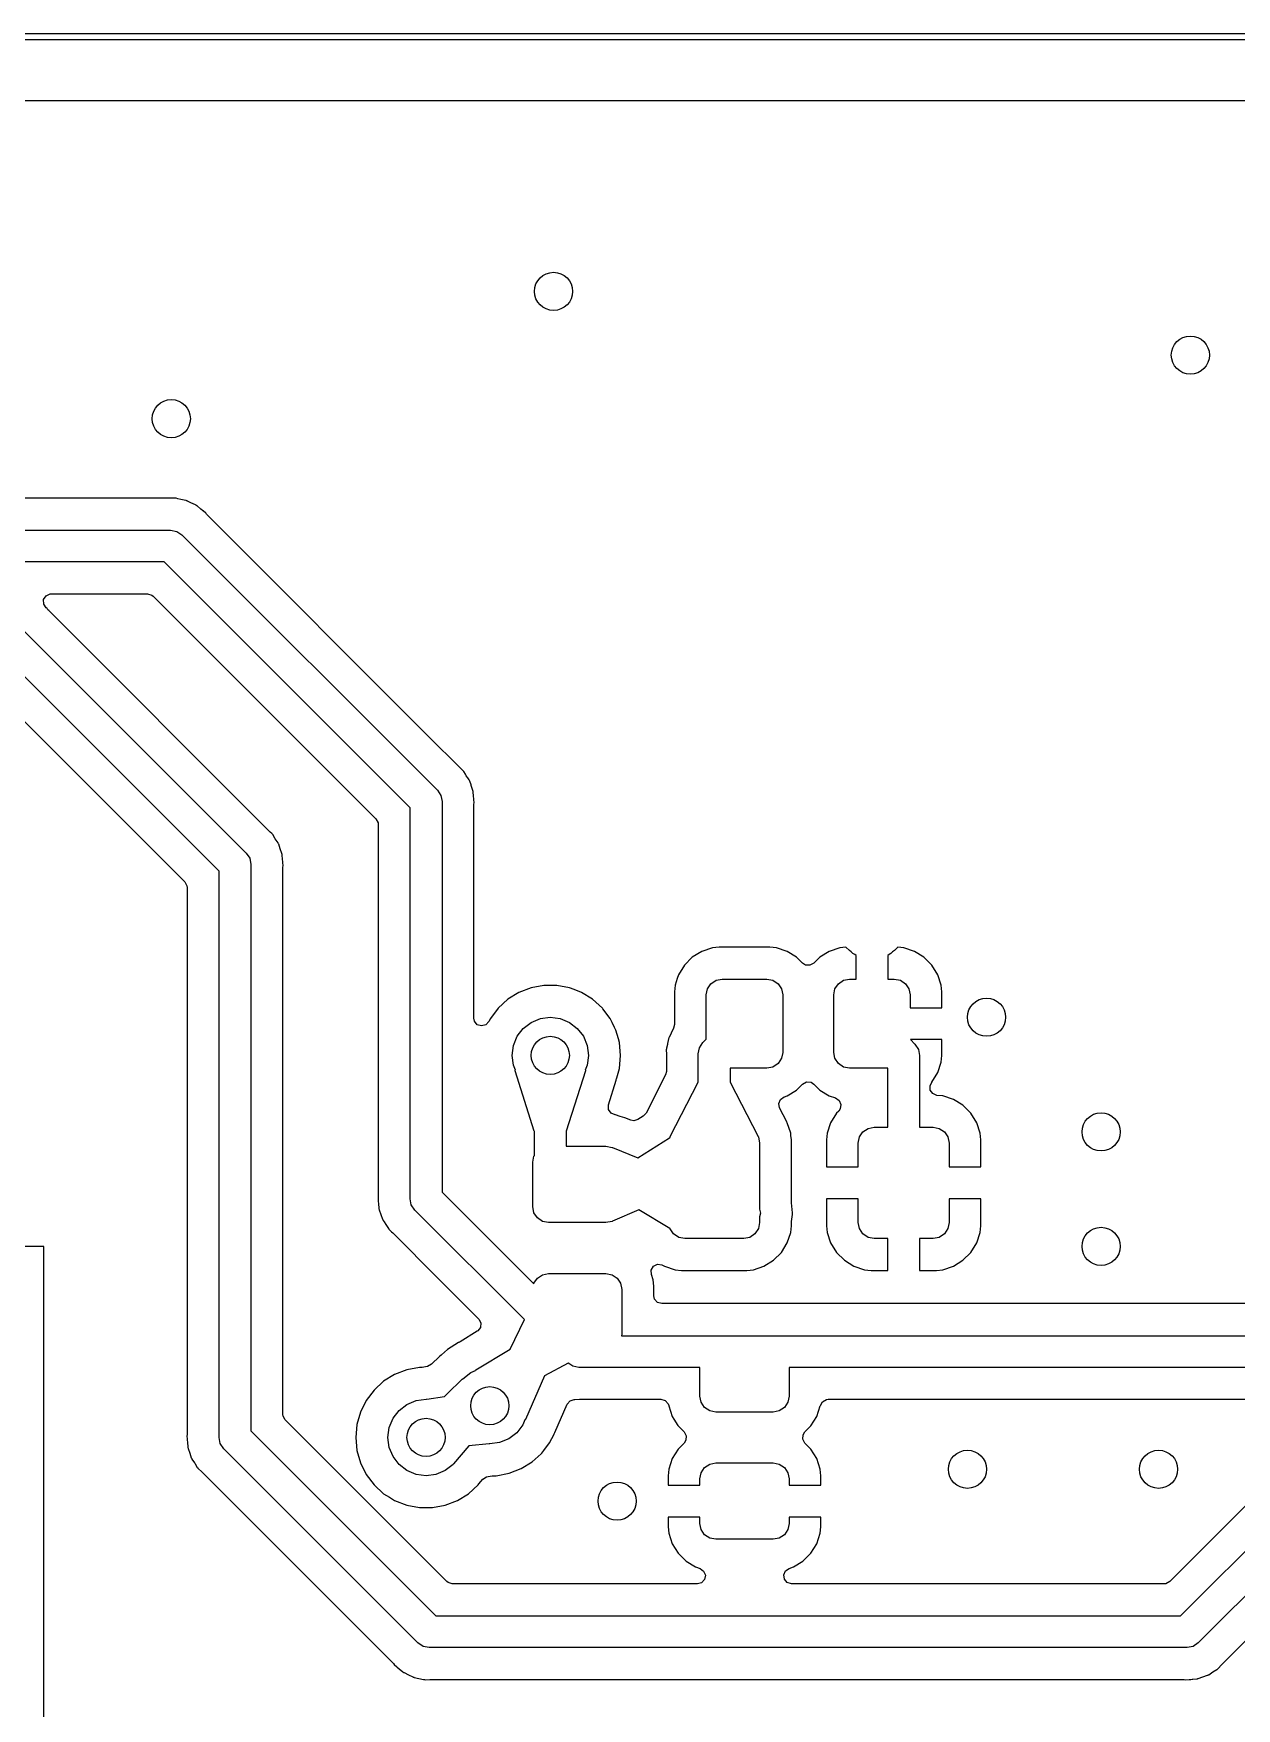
# Model space of a CAD drawing. Extents: x 1.18 to 9.06, y -3.74 to -1.97.
# Drawn here: x 1.844 to 2.588, y -3.002 to -1.967 of the extents above; entities that cross this region are included whole.
import ezdxf

# ---------------------------------------------------------------- set-up
doc = ezdxf.new("R2010")
doc.units = 0
doc.header["$MEASUREMENT"] = 0
doc.layers.add('BLACK', color=7, linetype='CONTINUOUS')

msp = doc.modelspace()

# ---------------------------------------------------------------- linework, layer by layer
at = {"layer": 'BLACK', "linetype": 'CONTINUOUS'}
for p, q in [((1.1811, -1.9665), (9.0551, -1.9665)), ((9.0531, -1.9705), (1.1831, -1.9705)), ((1.2254, -2.0079), (9.0109, -2.0079)), ((1.9283, -2.2539), (1.4986, -2.2539)), ((1.9313, -2.2538), (1.9283, -2.2539)), ((1.9316, -2.2539), (1.9313, -2.2538)), ((1.9319, -2.2539), (1.9316, -2.2539)), ((1.9316, -2.2539), (1.9316, -2.2539)), ((1.9322, -2.2539), (1.9319, -2.2539)), ((1.9319, -2.2539), (1.9319, -2.2539)), ((1.9332, -2.2542), (1.9322, -2.2539)), ((1.9351, -2.2546), (1.9332, -2.2542)), ((1.937, -2.255), (1.9351, -2.2546)), ((1.9381, -2.2552), (1.937, -2.255)), ((1.9384, -2.2553), (1.9381, -2.2552)), ((1.9386, -2.2554), (1.9384, -2.2553)), ((1.9384, -2.2553), (1.9384, -2.2553)), ((1.9389, -2.2555), (1.9386, -2.2554)), ((1.9386, -2.2554), (1.9386, -2.2554)), ((1.9392, -2.2556), (1.9389, -2.2555)), ((1.9389, -2.2555), (1.9389, -2.2555)), ((1.9389, -2.2555), (1.9389, -2.2555)), ((1.9416, -2.2569), (1.9392, -2.2556)), ((1.9423, -2.2572), (1.9416, -2.2569)), ((1.9444, -2.2581), (1.9423, -2.2572)), ((1.9446, -2.2583), (1.9444, -2.2581)), ((1.9444, -2.2581), (1.9444, -2.2581)), ((1.9444, -2.2581), (1.9444, -2.2581)), ((1.9448, -2.2585), (1.9446, -2.2583)), ((1.9446, -2.2583), (1.9446, -2.2583)), ((1.9451, -2.2586), (1.9448, -2.2585)), ((1.9448, -2.2585), (1.9448, -2.2585)), ((1.9474, -2.2606), (1.9451, -2.2586)), ((1.9484, -2.2614), (1.9474, -2.2606)), ((1.9485, -2.2615), (1.9484, -2.2614)), ((1.9486, -2.2616), (1.9485, -2.2615)), ((1.9488, -2.2617), (1.9486, -2.2616)), ((1.9504, -2.2631), (1.9488, -2.2617)), ((1.9504, -2.2631), (1.9504, -2.2631)), ((1.9506, -2.2634), (1.9504, -2.2631)), ((1.9509, -2.2638), (1.9506, -2.2634)), ((1.9514, -2.2643), (1.9509, -2.2638)), ((2.0886, -2.4016), (1.9514, -2.2643)), ((1.4961, -2.2736), (1.9287, -2.2736)), ((1.9287, -2.2736), (1.9325, -2.2744)), ((1.9325, -2.2744), (1.9357, -2.2765)), ((1.9357, -2.2765), (2.0936, -2.4344)), ((1.9247, -2.2933), (1.5001, -2.2933)), ((2.0768, -2.4454), (1.9247, -2.2933)), ((1.8502, -2.3166), (1.8517, -2.3143)), ((1.8503, -2.3193), (1.8502, -2.3166)), ((1.8518, -2.3216), (1.8503, -2.3193)), ((1.8517, -2.3143), (1.8542, -2.3131)), ((1.8542, -2.3131), (1.8549, -2.313)), ((1.8549, -2.313), (1.9145, -2.313)), ((1.9145, -2.313), (1.9171, -2.3138)), ((1.9171, -2.3138), (1.9179, -2.3144)), ((1.9179, -2.3144), (2.0556, -2.4521)), ((1.8523, -2.3221), (1.8518, -2.3216)), ((1.8529, -2.3229), (1.8523, -2.3221)), ((1.8523, -2.3221), (1.8523, -2.3221)), ((1.8534, -2.3234), (1.8529, -2.3229)), ((1.9891, -2.4591), (1.8534, -2.3234)), ((1.8377, -2.3356), (1.9755, -2.4734)), ((1.9587, -2.4844), (1.8266, -2.3524)), ((1.8199, -2.3735), (1.9375, -2.4911)), ((2.1072, -2.4201), (2.0886, -2.4016)), ((2.1094, -2.4222), (2.1072, -2.4201)), ((2.1096, -2.4224), (2.1094, -2.4222)), ((2.1098, -2.4227), (2.1096, -2.4224)), ((2.1096, -2.4224), (2.1096, -2.4224)), ((2.1099, -2.4229), (2.1098, -2.4227)), ((2.1098, -2.4227), (2.1098, -2.4227)), ((2.111, -2.4245), (2.1099, -2.4229)), ((2.1115, -2.4255), (2.111, -2.4245)), ((2.1124, -2.4267), (2.1115, -2.4255)), ((2.1132, -2.428), (2.1124, -2.4267)), ((2.1133, -2.4282), (2.1132, -2.428)), ((2.1135, -2.4285), (2.1133, -2.4282)), ((2.1133, -2.4282), (2.1133, -2.4282)), ((2.1136, -2.4288), (2.1135, -2.4285)), ((2.1135, -2.4285), (2.1135, -2.4285)), ((2.1144, -2.4311), (2.1136, -2.4288)), ((2.1145, -2.4316), (2.1144, -2.4311)), ((2.1156, -2.4345), (2.1145, -2.4316)), ((2.0936, -2.4344), (2.0957, -2.4376)), ((2.0957, -2.4376), (2.0965, -2.4413)), ((2.0965, -2.4413), (2.0965, -2.6829)), ((2.1156, -2.4348), (2.1156, -2.4345)), ((2.1156, -2.4345), (2.1156, -2.4345)), ((2.1157, -2.435), (2.1156, -2.4348)), ((2.1156, -2.4348), (2.1156, -2.4348)), ((2.1157, -2.4353), (2.1157, -2.435)), ((2.1157, -2.435), (2.1157, -2.435)), ((2.116, -2.4383), (2.1157, -2.4353)), ((2.1157, -2.4353), (2.1157, -2.4353)), ((2.1162, -2.4396), (2.116, -2.4383)), ((2.1162, -2.4399), (2.1162, -2.4396)), ((2.1162, -2.4396), (2.1162, -2.4396)), ((2.1162, -2.4402), (2.1162, -2.4399)), ((2.1163, -2.4422), (2.1162, -2.4402)), ((2.1162, -2.4431), (2.1163, -2.4422)), ((2.1162, -2.4438), (2.1162, -2.4431)), ((2.1162, -2.5753), (2.1162, -2.4438)), ((2.0556, -2.4521), (2.057, -2.4546)), ((2.0768, -2.687), (2.0768, -2.4454)), ((1.9903, -2.4603), (1.9891, -2.4591)), ((1.9913, -2.4612), (1.9903, -2.4603)), ((1.9915, -2.4614), (1.9913, -2.4612)), ((1.9913, -2.4612), (1.9913, -2.4612)), ((1.9917, -2.4616), (1.9915, -2.4614)), ((1.9915, -2.4614), (1.9915, -2.4614)), ((1.9918, -2.4619), (1.9917, -2.4616)), ((1.9917, -2.4616), (1.9917, -2.4616)), ((1.9919, -2.4619), (1.9918, -2.4619)), ((1.9918, -2.4619), (1.9918, -2.4619)), ((1.9918, -2.4619), (1.9918, -2.4619)), ((1.9934, -2.4644), (1.9919, -2.4619)), ((1.9951, -2.467), (1.9934, -2.4644)), ((2.057, -2.4546), (2.0571, -2.4556)), ((2.0571, -2.4556), (2.0571, -2.6845)), ((1.9755, -2.4734), (1.9755, -2.4734)), ((1.9755, -2.4734), (1.9776, -2.4765)), ((1.9952, -2.4672), (1.9951, -2.467)), ((1.9953, -2.4675), (1.9952, -2.4672)), ((1.9952, -2.4672), (1.9952, -2.4672)), ((1.9955, -2.4677), (1.9953, -2.4675)), ((1.9953, -2.4675), (1.9953, -2.4675)), ((1.9964, -2.4706), (1.9955, -2.4677)), ((1.9955, -2.4677), (1.9955, -2.4677)), ((1.9975, -2.4735), (1.9964, -2.4706)), ((1.9975, -2.4737), (1.9975, -2.4735)), ((1.9975, -2.4735), (1.9975, -2.4735)), ((1.9976, -2.474), (1.9975, -2.4737)), ((1.9975, -2.4737), (1.9975, -2.4737)), ((1.9976, -2.4743), (1.9976, -2.474)), ((1.9976, -2.474), (1.9976, -2.474)), ((1.9979, -2.4773), (1.9976, -2.4743)), ((1.9976, -2.4743), (1.9976, -2.4743)), ((1.9587, -2.8346), (1.9587, -2.4844)), ((1.9776, -2.4765), (1.9783, -2.4803)), ((1.9783, -2.4803), (1.9783, -2.8306)), ((1.9981, -2.4786), (1.9979, -2.4773)), ((1.9981, -2.4789), (1.9981, -2.4786)), ((1.9981, -2.4786), (1.9981, -2.4786)), ((1.9981, -2.4791), (1.9981, -2.4789)), ((1.9982, -2.4812), (1.9981, -2.4791)), ((1.9981, -2.4821), (1.9982, -2.4812)), ((1.9981, -2.4828), (1.9981, -2.4821)), ((1.9981, -2.8204), (1.9981, -2.4828)), ((1.9375, -2.4911), (1.9388, -2.4935)), ((1.9388, -2.4935), (1.939, -2.4946)), ((1.939, -2.4946), (1.939, -2.8321)), ((2.2571, -2.5341), (2.2512, -2.5377)), ((2.2637, -2.5319), (2.2571, -2.5341)), ((2.2571, -2.5341), (2.2571, -2.5341)), ((2.2677, -2.5315), (2.2637, -2.5319)), ((2.2637, -2.5319), (2.2637, -2.5319)), ((2.2992, -2.5315), (2.2677, -2.5315)), ((2.2677, -2.5315), (2.2677, -2.5315)), ((2.3033, -2.5319), (2.2992, -2.5315)), ((2.3098, -2.5341), (2.3033, -2.5319)), ((2.3033, -2.5319), (2.3033, -2.5319)), ((2.3157, -2.5377), (2.3098, -2.5341)), ((2.3359, -2.5341), (2.33, -2.5377)), ((2.3424, -2.5319), (2.3359, -2.5341)), ((2.3359, -2.5341), (2.3359, -2.5341)), ((2.3462, -2.5315), (2.3424, -2.5319)), ((2.3483, -2.5336), (2.3462, -2.5315)), ((2.3494, -2.5344), (2.3483, -2.5336)), ((2.3504, -2.5354), (2.3494, -2.5344)), ((2.3516, -2.5361), (2.3504, -2.5354)), ((2.3524, -2.5367), (2.3516, -2.5361)), ((2.3524, -2.5512), (2.3524, -2.5367)), ((2.3728, -2.5361), (2.372, -2.5367)), ((2.372, -2.5367), (2.372, -2.5512)), ((2.374, -2.5354), (2.3728, -2.5361)), ((2.375, -2.5344), (2.374, -2.5354)), ((2.3761, -2.5336), (2.375, -2.5344)), ((2.3782, -2.5315), (2.3761, -2.5336)), ((2.382, -2.5319), (2.3782, -2.5315)), ((2.3885, -2.5341), (2.382, -2.5319)), ((2.382, -2.5319), (2.382, -2.5319)), ((2.3944, -2.5377), (2.3885, -2.5341)), ((2.3885, -2.5341), (2.3885, -2.5341)), ((2.2463, -2.5426), (2.2427, -2.5485)), ((2.2512, -2.5377), (2.2463, -2.5426)), ((2.3194, -2.5414), (2.3157, -2.5377)), ((2.3157, -2.5377), (2.3157, -2.5377)), ((2.3211, -2.5425), (2.3194, -2.5414)), ((2.3239, -2.5427), (2.3211, -2.5425)), ((2.3263, -2.5414), (2.3239, -2.5427)), ((2.33, -2.5377), (2.3263, -2.5414)), ((2.3993, -2.5426), (2.3944, -2.5377)), ((2.4029, -2.5485), (2.3993, -2.5426)), ((2.1515, -2.5566), (2.144, -2.5595)), ((2.1594, -2.5551), (2.1515, -2.5566)), ((2.1515, -2.5566), (2.1515, -2.5566)), ((2.1515, -2.5566), (2.1515, -2.5566)), ((2.1674, -2.5551), (2.1594, -2.5551)), ((2.1753, -2.5566), (2.1674, -2.5551)), ((2.1782, -2.5577), (2.1753, -2.5566)), ((2.1828, -2.5595), (2.1782, -2.5577)), ((2.2406, -2.555), (2.2401, -2.5591)), ((2.2419, -2.5509), (2.2406, -2.555)), ((2.2406, -2.555), (2.2406, -2.555)), ((2.2406, -2.555), (2.2406, -2.555)), ((2.2427, -2.5485), (2.2419, -2.5509)), ((2.2427, -2.5485), (2.2427, -2.5485)), ((2.2598, -2.561), (2.2606, -2.5573)), ((2.2606, -2.5573), (2.2627, -2.5541)), ((2.2627, -2.5541), (2.2659, -2.5519)), ((2.2659, -2.5519), (2.2697, -2.5512)), ((2.2697, -2.5512), (2.2972, -2.5512)), ((2.2972, -2.5512), (2.301, -2.5519)), ((2.301, -2.5519), (2.3042, -2.5541)), ((2.3042, -2.5541), (2.3063, -2.5573)), ((2.3063, -2.5573), (2.3071, -2.561)), ((2.3386, -2.561), (2.3393, -2.5573)), ((2.3393, -2.5573), (2.3415, -2.5541)), ((2.3415, -2.5541), (2.3447, -2.5519)), ((2.3447, -2.5519), (2.3484, -2.5512)), ((2.3484, -2.5512), (2.3524, -2.5512)), ((2.372, -2.5512), (2.376, -2.5512)), ((2.376, -2.5512), (2.3798, -2.5519)), ((2.3798, -2.5519), (2.3829, -2.5541)), ((2.3829, -2.5541), (2.3851, -2.5573)), ((2.3851, -2.5573), (2.3858, -2.561)), ((2.4051, -2.555), (2.4029, -2.5485)), ((2.4029, -2.5485), (2.4029, -2.5485)), ((2.4055, -2.5591), (2.4051, -2.555)), ((2.1372, -2.5637), (2.1312, -2.5691)), ((2.144, -2.5595), (2.1372, -2.5637)), ((2.1372, -2.5637), (2.1372, -2.5637)), ((2.144, -2.5595), (2.144, -2.5595)), ((2.1896, -2.5637), (2.1828, -2.5595)), ((2.1828, -2.5595), (2.1828, -2.5595)), ((2.1956, -2.5691), (2.1896, -2.5637)), ((2.1896, -2.5637), (2.1896, -2.5637)), ((2.2401, -2.5591), (2.2401, -2.5793)), ((2.2598, -2.5884), (2.2598, -2.561)), ((2.3071, -2.561), (2.3071, -2.5965)), ((2.3386, -2.5965), (2.3386, -2.561)), ((2.3858, -2.561), (2.3858, -2.5689)), ((2.4055, -2.5689), (2.4055, -2.5591)), ((2.4055, -2.5591), (2.4055, -2.5591)), ((2.1165, -2.5772), (2.1162, -2.5753)), ((2.1183, -2.5794), (2.1165, -2.5772)), ((2.1254, -2.5775), (2.1235, -2.5795)), ((2.1264, -2.5755), (2.1254, -2.5775)), ((2.1312, -2.5691), (2.1264, -2.5755)), ((2.1467, -2.5817), (2.1516, -2.578)), ((2.1516, -2.578), (2.1573, -2.5756)), ((2.1573, -2.5756), (2.1634, -2.5748)), ((2.1634, -2.5748), (2.1695, -2.5756)), ((2.1695, -2.5756), (2.1752, -2.578)), ((2.1752, -2.578), (2.1801, -2.5817)), ((2.1959, -2.5696), (2.1956, -2.5691)), ((2.2004, -2.5755), (2.1959, -2.5696)), ((2.2016, -2.578), (2.2004, -2.5755)), ((2.2032, -2.5811), (2.2016, -2.578)), ((2.3858, -2.5689), (2.4055, -2.5689)), ((2.1209, -2.5802), (2.1183, -2.5794)), ((2.1235, -2.5795), (2.1209, -2.5802)), ((2.1406, -2.5923), (2.1429, -2.5866)), ((2.1429, -2.5866), (2.1467, -2.5817)), ((2.1801, -2.5817), (2.1839, -2.5866)), ((2.1839, -2.5866), (2.1862, -2.5923)), ((2.204, -2.5827), (2.2032, -2.5811)), ((2.2055, -2.5881), (2.204, -2.5827)), ((2.2062, -2.5904), (2.2055, -2.5881)), ((2.2363, -2.5891), (2.2359, -2.591)), ((2.2365, -2.5881), (2.2363, -2.5891)), ((2.2366, -2.5878), (2.2365, -2.5881)), ((2.2367, -2.5875), (2.2366, -2.5878)), ((2.2366, -2.5878), (2.2366, -2.5878)), ((2.2368, -2.5873), (2.2367, -2.5875)), ((2.2367, -2.5875), (2.2367, -2.5875)), ((2.2382, -2.5846), (2.2368, -2.5873)), ((2.2396, -2.5816), (2.2382, -2.5846)), ((2.2401, -2.5793), (2.2395, -2.5815)), ((2.2395, -2.5815), (2.2396, -2.5816)), ((2.2578, -2.5905), (2.2598, -2.5884)), ((2.4055, -2.5886), (2.386, -2.5886)), ((2.386, -2.5886), (2.3888, -2.5915)), ((2.4055, -2.5984), (2.4055, -2.5886)), ((2.1398, -2.5984), (2.1406, -2.5923)), ((2.1406, -2.6045), (2.1398, -2.5984)), ((2.1862, -2.5923), (2.187, -2.5984)), ((2.187, -2.5984), (2.1862, -2.6045)), ((2.2069, -2.5984), (2.2062, -2.5904)), ((2.2062, -2.6064), (2.2069, -2.5984)), ((2.2069, -2.5984), (2.2069, -2.5984)), ((2.2352, -2.5946), (2.2351, -2.5948)), ((2.2351, -2.5948), (2.2352, -2.5979)), ((2.2358, -2.5917), (2.2352, -2.594)), ((2.2352, -2.594), (2.2352, -2.5943)), ((2.2352, -2.5943), (2.2352, -2.5943)), ((2.2352, -2.5943), (2.2352, -2.5946)), ((2.2352, -2.5946), (2.2352, -2.5946)), ((2.2352, -2.5979), (2.2352, -2.6083)), ((2.2359, -2.591), (2.2358, -2.5917)), ((2.2549, -2.5974), (2.2557, -2.5937)), ((2.2549, -2.6148), (2.2549, -2.5974)), ((2.2557, -2.5937), (2.2578, -2.5905)), ((2.3071, -2.5965), (2.3063, -2.6002)), ((2.3393, -2.6002), (2.3386, -2.5965)), ((2.3888, -2.5915), (2.391, -2.5947)), ((2.391, -2.5947), (2.3917, -2.5984)), ((2.3917, -2.5984), (2.3917, -2.5984)), ((2.3917, -2.5984), (2.3917, -2.6427)), ((2.4051, -2.6025), (2.4055, -2.5984)), ((2.4055, -2.5984), (2.4055, -2.5984)), ((2.1418, -2.6075), (2.1406, -2.6045)), ((2.1417, -2.6079), (2.1417, -2.6075)), ((2.1417, -2.6075), (2.1418, -2.6075)), ((2.1535, -2.6453), (2.1417, -2.6079)), ((2.1851, -2.6079), (2.1733, -2.6453)), ((2.1862, -2.6045), (2.185, -2.6075)), ((2.185, -2.6075), (2.1851, -2.6076)), ((2.1851, -2.6076), (2.1851, -2.6079)), ((2.2045, -2.6122), (2.2062, -2.6064)), ((2.2352, -2.6083), (2.2347, -2.6105)), ((2.2972, -2.6063), (2.2746, -2.6063)), ((2.2746, -2.6063), (2.2746, -2.6148)), ((2.301, -2.6056), (2.2972, -2.6063)), ((2.3042, -2.6034), (2.301, -2.6056)), ((2.3063, -2.6002), (2.3042, -2.6034)), ((2.3415, -2.6034), (2.3393, -2.6002)), ((2.3447, -2.6056), (2.3415, -2.6034)), ((2.3484, -2.6063), (2.3447, -2.6056)), ((2.372, -2.6063), (2.3484, -2.6063)), ((2.372, -2.6427), (2.372, -2.6063)), ((2.3993, -2.6149), (2.4029, -2.609)), ((2.4029, -2.609), (2.4051, -2.6025)), ((2.4029, -2.609), (2.4029, -2.609)), ((2.4051, -2.6025), (2.4051, -2.6025)), ((2.1994, -2.6289), (2.2041, -2.6138)), ((2.2041, -2.6138), (2.2044, -2.6126)), ((2.2044, -2.6126), (2.2045, -2.6124)), ((2.2044, -2.6126), (2.2044, -2.6126)), ((2.2044, -2.6126), (2.2044, -2.6126)), ((2.2045, -2.6124), (2.2045, -2.6122)), ((2.2347, -2.6105), (2.2226, -2.6341)), ((2.2376, -2.6485), (2.2548, -2.6149)), ((2.2548, -2.6149), (2.2549, -2.6148)), ((2.2746, -2.6148), (2.2747, -2.6148)), ((2.2747, -2.6148), (2.2747, -2.6149)), ((2.2747, -2.6149), (2.2919, -2.6485)), ((2.3098, -2.6234), (2.3157, -2.6198)), ((2.3157, -2.6198), (2.3194, -2.6161)), ((2.3194, -2.6161), (2.3218, -2.6148)), ((2.3218, -2.6148), (2.3246, -2.615)), ((2.3246, -2.615), (2.3263, -2.6161)), ((2.3263, -2.6161), (2.33, -2.6198)), ((2.33, -2.6198), (2.3359, -2.6234)), ((2.3982, -2.617), (2.3992, -2.6152)), ((2.3983, -2.6198), (2.3982, -2.617)), ((2.3999, -2.622), (2.3983, -2.6198)), ((2.3991, -2.6151), (2.3993, -2.6149)), ((2.3992, -2.6152), (2.3991, -2.6151)), ((2.1993, -2.6292), (2.1994, -2.6289)), ((2.1994, -2.6319), (2.1993, -2.6292)), ((2.3047, -2.6282), (2.3058, -2.6256)), ((2.3052, -2.6309), (2.3047, -2.6282)), ((2.3058, -2.6256), (2.308, -2.624)), ((2.308, -2.624), (2.3081, -2.624)), ((2.3081, -2.624), (2.3098, -2.6234)), ((2.3359, -2.6234), (2.3359, -2.6234)), ((2.3359, -2.6234), (2.3398, -2.6247)), ((2.3398, -2.6247), (2.342, -2.6263)), ((2.342, -2.6263), (2.3431, -2.6288)), ((2.3431, -2.6288), (2.3426, -2.6315)), ((2.4024, -2.6231), (2.3999, -2.622)), ((2.4061, -2.6234), (2.4024, -2.6231)), ((2.4127, -2.6256), (2.4061, -2.6234)), ((2.4061, -2.6234), (2.4061, -2.6234)), ((2.4185, -2.6292), (2.4127, -2.6256)), ((2.4127, -2.6256), (2.4127, -2.6256)), ((2.4234, -2.6341), (2.4185, -2.6292)), ((2.201, -2.6342), (2.1994, -2.6319)), ((2.2035, -2.6352), (2.201, -2.6342)), ((2.2038, -2.6352), (2.2035, -2.6352)), ((2.2038, -2.6352), (2.2038, -2.6352)), ((2.2067, -2.6362), (2.2038, -2.6352)), ((2.2094, -2.637), (2.2067, -2.6362)), ((2.2132, -2.6385), (2.2094, -2.637)), ((2.2094, -2.637), (2.2094, -2.637)), ((2.215, -2.6388), (2.2132, -2.6385)), ((2.2176, -2.6381), (2.215, -2.6388)), ((2.2209, -2.636), (2.2176, -2.6381)), ((2.2226, -2.6341), (2.2209, -2.636)), ((2.3096, -2.6394), (2.3052, -2.6309)), ((2.3097, -2.6396), (2.3096, -2.6394)), ((2.3099, -2.64), (2.3097, -2.6396)), ((2.3097, -2.6396), (2.3097, -2.6396)), ((2.3121, -2.6465), (2.3099, -2.64)), ((2.3099, -2.64), (2.3099, -2.64)), ((2.3367, -2.64), (2.3346, -2.6465)), ((2.3404, -2.6341), (2.3367, -2.64)), ((2.3367, -2.64), (2.3367, -2.64)), ((2.3417, -2.6328), (2.3404, -2.6341)), ((2.3426, -2.6315), (2.3417, -2.6328)), ((2.427, -2.64), (2.4234, -2.6341)), ((2.4292, -2.6465), (2.427, -2.64)), ((2.427, -2.64), (2.427, -2.64)), ((2.1536, -2.6455), (2.1535, -2.6453)), ((2.1536, -2.6602), (2.1536, -2.6455)), ((2.1733, -2.6453), (2.1732, -2.6455)), ((2.1732, -2.6455), (2.1732, -2.6545)), ((2.2175, -2.6617), (2.2371, -2.6493)), ((2.2371, -2.6493), (2.2374, -2.6493)), ((2.2374, -2.6493), (2.2375, -2.6488)), ((2.2375, -2.6488), (2.2376, -2.6486)), ((2.2376, -2.6486), (2.2376, -2.6485)), ((2.2919, -2.6485), (2.2919, -2.6486)), ((2.2919, -2.6486), (2.2921, -2.6488)), ((2.2921, -2.6488), (2.2928, -2.6526)), ((2.3122, -2.6479), (2.3121, -2.6465)), ((2.3125, -2.6506), (2.3122, -2.6479)), ((2.3125, -2.687), (2.3125, -2.6506)), ((2.3125, -2.6506), (2.3125, -2.6506)), ((2.3346, -2.6465), (2.3342, -2.6506)), ((2.3342, -2.6506), (2.3342, -2.6673)), ((2.3346, -2.6465), (2.3346, -2.6465)), ((2.3538, -2.6526), (2.3546, -2.6488)), ((2.3546, -2.6488), (2.3567, -2.6456)), ((2.3567, -2.6456), (2.3599, -2.6435)), ((2.3599, -2.6435), (2.3637, -2.6427)), ((2.3637, -2.6427), (2.372, -2.6427)), ((2.3917, -2.6427), (2.4001, -2.6427)), ((2.4001, -2.6427), (2.4039, -2.6435)), ((2.4039, -2.6435), (2.4071, -2.6456)), ((2.4071, -2.6456), (2.4092, -2.6488)), ((2.4092, -2.6488), (2.4099, -2.6526)), ((2.4296, -2.6506), (2.4292, -2.6465)), ((2.4292, -2.6465), (2.4292, -2.6465)), ((2.4296, -2.6673), (2.4296, -2.6506)), ((2.4296, -2.6506), (2.4296, -2.6506)), ((2.1526, -2.6644), (2.1533, -2.6606)), ((2.1533, -2.6606), (2.1536, -2.6602)), ((2.1732, -2.6545), (2.1978, -2.6545)), ((2.1978, -2.6545), (2.2016, -2.6553)), ((2.2016, -2.6553), (2.2017, -2.6554)), ((2.2017, -2.6554), (2.2019, -2.6554)), ((2.2019, -2.6554), (2.2175, -2.6617)), ((2.2928, -2.6526), (2.2928, -2.6934)), ((2.3538, -2.6673), (2.3538, -2.6526)), ((2.4099, -2.6526), (2.4099, -2.6673)), ((2.1526, -2.6919), (2.1526, -2.6644)), ((2.3342, -2.6673), (2.3538, -2.6673)), ((2.4099, -2.6673), (2.4296, -2.6673)), ((2.057, -2.6852), (2.0569, -2.6861)), ((2.0569, -2.6861), (2.0571, -2.6882)), ((2.0571, -2.6845), (2.057, -2.6852)), ((2.0571, -2.6882), (2.0571, -2.6884)), ((2.0571, -2.6884), (2.0571, -2.6887)), ((2.0571, -2.6887), (2.0572, -2.69)), ((2.0572, -2.69), (2.0575, -2.693)), ((2.0775, -2.6908), (2.0768, -2.687)), ((2.0797, -2.694), (2.0775, -2.6908)), ((2.0965, -2.6829), (2.1532, -2.7397)), ((2.1533, -2.6957), (2.1526, -2.6919)), ((2.3125, -2.689), (2.3125, -2.687)), ((2.3126, -2.6896), (2.3125, -2.689)), ((2.3131, -2.6958), (2.3126, -2.6896)), ((2.3126, -2.6896), (2.3126, -2.6896)), ((2.3538, -2.687), (2.3342, -2.687)), ((2.3342, -2.687), (2.3342, -2.7037)), ((2.3538, -2.7018), (2.3538, -2.687)), ((2.4296, -2.687), (2.4099, -2.687)), ((2.4099, -2.687), (2.4099, -2.7018)), ((2.4296, -2.7037), (2.4296, -2.687)), ((2.0575, -2.693), (2.0575, -2.6933)), ((2.0575, -2.6933), (2.0575, -2.6933)), ((2.0575, -2.6933), (2.0576, -2.6936)), ((2.0576, -2.6936), (2.0576, -2.6936)), ((2.0576, -2.6936), (2.0577, -2.6939)), ((2.0577, -2.6939), (2.0587, -2.6967)), ((2.0587, -2.6967), (2.0597, -2.6996)), ((2.0597, -2.6996), (2.0598, -2.6998)), ((2.0598, -2.6998), (2.0598, -2.6998)), ((2.0598, -2.6998), (2.0599, -2.7001)), ((2.0599, -2.7001), (2.0599, -2.7001)), ((2.0599, -2.7001), (2.06, -2.7004)), ((2.06, -2.7004), (2.06, -2.7004)), ((2.06, -2.7004), (2.06, -2.7004)), ((2.06, -2.7004), (2.0607, -2.7014)), ((2.0607, -2.7014), (2.0617, -2.7029)), ((2.0617, -2.7029), (2.0633, -2.7055)), ((2.1474, -2.7617), (2.0797, -2.694)), ((2.1554, -2.6989), (2.1533, -2.6957)), ((2.1586, -2.701), (2.1554, -2.6989)), ((2.1624, -2.7018), (2.1586, -2.701)), ((2.1978, -2.7018), (2.1624, -2.7018)), ((2.2016, -2.701), (2.1978, -2.7018)), ((2.2018, -2.7009), (2.2016, -2.701)), ((2.2019, -2.7009), (2.2018, -2.7009)), ((2.2181, -2.6938), (2.2019, -2.7009)), ((2.2373, -2.7055), (2.2181, -2.6938)), ((2.2928, -2.7018), (2.2921, -2.7055)), ((2.2928, -2.6934), (2.2933, -2.6959)), ((2.2933, -2.6959), (2.2928, -2.6983)), ((2.2928, -2.6983), (2.2928, -2.7018)), ((2.3125, -2.7017), (2.3126, -2.701)), ((2.3125, -2.7037), (2.3125, -2.7017)), ((2.3126, -2.701), (2.3128, -2.6996)), ((2.3128, -2.6996), (2.3132, -2.6967)), ((2.3132, -2.6967), (2.3131, -2.6958)), ((2.3546, -2.7055), (2.3538, -2.7018)), ((2.4099, -2.7018), (2.4092, -2.7055)), ((2.0633, -2.7055), (2.0635, -2.7057)), ((2.0635, -2.7057), (2.0635, -2.7057)), ((2.0635, -2.7057), (2.0636, -2.7059)), ((2.0636, -2.7059), (2.0636, -2.7059)), ((2.0636, -2.7059), (2.0638, -2.7061)), ((2.0638, -2.7061), (2.0652, -2.7075)), ((2.0652, -2.7075), (2.066, -2.7082)), ((2.066, -2.7082), (2.0941, -2.7363)), ((2.2375, -2.7056), (2.2373, -2.7055)), ((2.2396, -2.7087), (2.2375, -2.7056)), ((2.2428, -2.7109), (2.2396, -2.7087)), ((2.2466, -2.7116), (2.2428, -2.7109)), ((2.283, -2.7116), (2.2466, -2.7116)), ((2.2867, -2.7109), (2.283, -2.7116)), ((2.2899, -2.7087), (2.2867, -2.7109)), ((2.2921, -2.7055), (2.2899, -2.7087)), ((2.3099, -2.7143), (2.3121, -2.7078)), ((2.3121, -2.7078), (2.3125, -2.7037)), ((2.3342, -2.7037), (2.3346, -2.7078)), ((2.3346, -2.7078), (2.3346, -2.7078)), ((2.3346, -2.7078), (2.3367, -2.7143)), ((2.3567, -2.7087), (2.3546, -2.7055)), ((2.3599, -2.7109), (2.3567, -2.7087)), ((2.3637, -2.7116), (2.3599, -2.7109)), ((2.372, -2.7116), (2.3637, -2.7116)), ((2.372, -2.7313), (2.372, -2.7116)), ((2.4001, -2.7116), (2.3917, -2.7116)), ((2.3917, -2.7116), (2.3917, -2.7313)), ((2.4039, -2.7109), (2.4001, -2.7116)), ((2.4071, -2.7087), (2.4039, -2.7109)), ((2.4092, -2.7055), (2.4071, -2.7087)), ((2.427, -2.7143), (2.4292, -2.7078)), ((2.4292, -2.7078), (2.4296, -2.7037)), ((2.4292, -2.7078), (2.4292, -2.7078)), ((2.4296, -2.7037), (2.4296, -2.7037)), ((1.8504, -2.7165), (1.2254, -2.7165)), ((1.8504, -3.2812), (1.8504, -2.7165)), ((2.3014, -2.7251), (2.3063, -2.7202)), ((2.3063, -2.7202), (2.3099, -2.7143)), ((2.3367, -2.7143), (2.3367, -2.7143)), ((2.3367, -2.7143), (2.3404, -2.7202)), ((2.3404, -2.7202), (2.3452, -2.7251)), ((2.4185, -2.7251), (2.4234, -2.7202)), ((2.4234, -2.7202), (2.427, -2.7143)), ((2.427, -2.7143), (2.427, -2.7143)), ((2.1554, -2.7362), (2.1586, -2.734)), ((2.1586, -2.734), (2.1624, -2.7333)), ((2.1624, -2.7333), (2.1978, -2.7333)), ((2.1978, -2.7333), (2.2016, -2.734)), ((2.2016, -2.734), (2.2048, -2.7362)), ((2.2258, -2.7311), (2.2272, -2.7288)), ((2.2259, -2.7339), (2.2258, -2.7311)), ((2.227, -2.7371), (2.2259, -2.7339)), ((2.2272, -2.7288), (2.2297, -2.7275)), ((2.2297, -2.7275), (2.2324, -2.7278)), ((2.2324, -2.7278), (2.2331, -2.7282)), ((2.2331, -2.7282), (2.234, -2.7287)), ((2.234, -2.7287), (2.2405, -2.7309)), ((2.2405, -2.7309), (2.2446, -2.7313)), ((2.2446, -2.7313), (2.2446, -2.7313)), ((2.2446, -2.7313), (2.2849, -2.7313)), ((2.2849, -2.7313), (2.289, -2.7309)), ((2.2849, -2.7313), (2.2849, -2.7313)), ((2.289, -2.7309), (2.2955, -2.7287)), ((2.2955, -2.7287), (2.3014, -2.7251)), ((2.3452, -2.7251), (2.3511, -2.7287)), ((2.3511, -2.7287), (2.3511, -2.7287)), ((2.3511, -2.7287), (2.3577, -2.7309)), ((2.3577, -2.7309), (2.3577, -2.7309)), ((2.3577, -2.7309), (2.3617, -2.7313)), ((2.3617, -2.7313), (2.3617, -2.7313)), ((2.3617, -2.7313), (2.372, -2.7313)), ((2.3917, -2.7313), (2.4021, -2.7313)), ((2.4021, -2.7313), (2.4061, -2.7309)), ((2.4021, -2.7313), (2.4021, -2.7313)), ((2.4061, -2.7309), (2.4127, -2.7287)), ((2.4061, -2.7309), (2.4061, -2.7309)), ((2.4127, -2.7287), (2.4185, -2.7251)), ((2.4127, -2.7287), (2.4127, -2.7287)), ((2.0941, -2.7363), (2.1192, -2.7614)), ((2.1532, -2.7397), (2.1533, -2.7393)), ((2.1533, -2.7393), (2.1554, -2.7362)), ((2.2048, -2.7362), (2.2069, -2.7393)), ((2.2069, -2.7393), (2.2077, -2.7431)), ((2.2077, -2.7431), (2.2077, -2.7707)), ((2.2274, -2.7411), (2.227, -2.7371)), ((2.227, -2.7371), (2.227, -2.7371)), ((2.2274, -2.7471), (2.2274, -2.7411)), ((2.2274, -2.7411), (2.2274, -2.7411)), ((2.2278, -2.7491), (2.2274, -2.7471)), ((2.2296, -2.7512), (2.2278, -2.7491)), ((2.2323, -2.7519), (2.2296, -2.7512)), ((2.6016, -2.7519), (2.2323, -2.7519)), ((2.1192, -2.7614), (2.1205, -2.7638)), ((2.1205, -2.7638), (2.1203, -2.7666)), ((2.1385, -2.7801), (2.1474, -2.7617)), ((2.1076, -2.7756), (2.1068, -2.7759)), ((2.1183, -2.769), (2.1076, -2.7756)), ((2.1187, -2.7688), (2.1183, -2.769)), ((2.1203, -2.7666), (2.1187, -2.7688)), ((2.2077, -2.7707), (2.2075, -2.7717)), ((2.2075, -2.7717), (2.6118, -2.7717)), ((2.0949, -2.7845), (2.0899, -2.7894)), ((2.0959, -2.7837), (2.0949, -2.7845)), ((2.0949, -2.7845), (2.0949, -2.7845)), ((2.0961, -2.7836), (2.0959, -2.7837)), ((2.0998, -2.7802), (2.0961, -2.7836)), ((2.1066, -2.776), (2.0998, -2.7802)), ((2.0998, -2.7802), (2.0998, -2.7802)), ((2.1068, -2.7759), (2.1066, -2.776)), ((2.1066, -2.776), (2.1066, -2.776)), ((2.1173, -2.7929), (2.1385, -2.7801)), ((2.0672, -2.7957), (2.0604, -2.7999)), ((2.0747, -2.7928), (2.0672, -2.7957)), ((2.0672, -2.7957), (2.0672, -2.7957)), ((2.0826, -2.7913), (2.0747, -2.7928)), ((2.0747, -2.7928), (2.0747, -2.7928)), ((2.0747, -2.7928), (2.0747, -2.7928)), ((2.0834, -2.7913), (2.0826, -2.7913)), ((2.0842, -2.7913), (2.0834, -2.7913)), ((2.0872, -2.7908), (2.0842, -2.7913)), ((2.0875, -2.7908), (2.0872, -2.7908)), ((2.0899, -2.7894), (2.0875, -2.7908)), ((2.1093, -2.7983), (2.1142, -2.7945)), ((2.1142, -2.7945), (2.1171, -2.7933)), ((2.1171, -2.7931), (2.1173, -2.7929)), ((2.1171, -2.7933), (2.1171, -2.7931)), ((2.1745, -2.7887), (2.1598, -2.7966)), ((2.1755, -2.7894), (2.1745, -2.7887)), ((2.1773, -2.7906), (2.1755, -2.7894)), ((2.1811, -2.7913), (2.1773, -2.7906)), ((2.2559, -2.7913), (2.1811, -2.7913)), ((2.1811, -2.7913), (2.1811, -2.7913)), ((2.2559, -2.8091), (2.2559, -2.7913)), ((2.6158, -2.7913), (2.311, -2.7913)), ((2.311, -2.7913), (2.311, -2.8091)), ((2.0545, -2.8053), (2.0496, -2.8117)), ((2.0604, -2.7999), (2.0545, -2.8053)), ((2.0604, -2.7999), (2.0604, -2.7999)), ((2.0997, -2.8077), (2.109, -2.7986)), ((2.109, -2.7986), (2.1091, -2.7985)), ((2.1091, -2.7985), (2.1093, -2.7983)), ((2.1598, -2.7966), (2.148, -2.8236)), ((2.0496, -2.8117), (2.046, -2.8189)), ((2.0699, -2.8179), (2.0748, -2.8142)), ((2.0748, -2.8142), (2.0805, -2.8118)), ((2.0805, -2.8118), (2.0866, -2.811)), ((2.0866, -2.811), (2.0868, -2.8111)), ((2.0868, -2.8111), (2.087, -2.811)), ((2.087, -2.811), (2.098, -2.8093)), ((2.098, -2.8093), (2.0993, -2.808)), ((2.0993, -2.808), (2.0997, -2.8077)), ((2.1662, -2.8316), (2.1739, -2.8141)), ((2.1739, -2.8141), (2.1756, -2.812)), ((2.1756, -2.812), (2.1782, -2.8111)), ((2.1782, -2.8111), (2.1782, -2.8111)), ((2.1782, -2.8111), (2.1782, -2.8111)), ((2.1782, -2.8111), (2.1783, -2.8111)), ((2.1783, -2.8111), (2.1783, -2.8111)), ((2.1783, -2.8111), (2.1785, -2.8111)), ((2.1785, -2.8111), (2.1815, -2.811)), ((2.1785, -2.8111), (2.1785, -2.8111)), ((2.1815, -2.811), (2.2318, -2.811)), ((2.2318, -2.811), (2.2344, -2.8118)), ((2.2344, -2.8118), (2.2362, -2.8139)), ((2.2362, -2.8139), (2.2366, -2.8149)), ((2.2366, -2.8149), (2.2366, -2.8151)), ((2.2366, -2.8151), (2.2388, -2.8216)), ((2.2567, -2.8128), (2.2559, -2.8091)), ((2.2588, -2.816), (2.2567, -2.8128)), ((2.262, -2.8181), (2.2588, -2.816)), ((2.3081, -2.816), (2.3049, -2.8181)), ((2.3103, -2.8128), (2.3081, -2.816)), ((2.311, -2.8091), (2.3103, -2.8128)), ((2.3281, -2.8216), (2.3303, -2.8151)), ((2.3303, -2.8151), (2.3304, -2.8149)), ((2.3303, -2.8151), (2.3303, -2.8151)), ((2.3304, -2.8149), (2.3317, -2.8125)), ((2.3317, -2.8125), (2.3341, -2.8112)), ((2.3341, -2.8112), (2.3351, -2.811)), ((2.3351, -2.811), (2.6133, -2.811)), ((1.9982, -2.8214), (1.9981, -2.8204)), ((1.9995, -2.8238), (1.9982, -2.8214)), ((2.0994, -2.9237), (1.9995, -2.8238)), ((2.0438, -2.8267), (2.0431, -2.8346)), ((2.046, -2.8189), (2.0438, -2.8267)), ((2.046, -2.8189), (2.046, -2.8189)), ((2.0638, -2.8285), (2.0662, -2.8228)), ((2.0662, -2.8228), (2.0699, -2.8179)), ((2.1464, -2.8268), (2.1427, -2.8317)), ((2.1477, -2.8238), (2.1464, -2.8268)), ((2.148, -2.8236), (2.1477, -2.8238)), ((2.1477, -2.8238), (2.1477, -2.8238)), ((2.2388, -2.8216), (2.2388, -2.8216)), ((2.2388, -2.8216), (2.2398, -2.8233)), ((2.2398, -2.8233), (2.2423, -2.8273)), ((2.2423, -2.8273), (2.2424, -2.8275)), ((2.2657, -2.8189), (2.262, -2.8181)), ((2.3012, -2.8189), (2.2657, -2.8189)), ((2.3049, -2.8181), (2.3012, -2.8189)), ((2.3245, -2.8275), (2.3281, -2.8216)), ((1.9389, -2.8328), (1.9388, -2.8338)), ((1.9388, -2.8338), (1.9389, -2.8355)), ((1.939, -2.8321), (1.9389, -2.8328)), ((1.9389, -2.8355), (1.9389, -2.8357)), ((1.9389, -2.8357), (1.9389, -2.8358)), ((1.9389, -2.8358), (1.939, -2.836)), ((1.939, -2.836), (1.939, -2.8364)), ((1.939, -2.8364), (1.9391, -2.8376)), ((1.9391, -2.8376), (1.9394, -2.8407)), ((1.9594, -2.8384), (1.9587, -2.8346)), ((1.9587, -2.8346), (1.9587, -2.8346)), ((1.9783, -2.8306), (2.0927, -2.9449)), ((2.0431, -2.8346), (2.0431, -2.8346)), ((2.0431, -2.8346), (2.0438, -2.8426)), ((2.063, -2.8346), (2.0638, -2.8285)), ((2.0638, -2.8408), (2.063, -2.8346)), ((2.1378, -2.8354), (2.1321, -2.8378)), ((2.1427, -2.8317), (2.1378, -2.8354)), ((2.163, -2.8379), (2.1657, -2.8325)), ((2.1657, -2.8325), (2.1658, -2.8323)), ((2.1658, -2.8323), (2.1662, -2.8316)), ((2.2424, -2.8275), (2.2461, -2.8312)), ((2.2461, -2.8312), (2.2474, -2.8336)), ((2.2472, -2.8364), (2.2461, -2.8381)), ((2.2474, -2.8336), (2.2472, -2.8364)), ((2.3195, -2.8357), (2.3197, -2.833)), ((2.3208, -2.8381), (2.3195, -2.8357)), ((2.3197, -2.833), (2.3208, -2.8312)), ((2.3208, -2.8312), (2.3245, -2.8275)), ((1.9394, -2.8407), (1.9394, -2.8409)), ((1.9394, -2.8409), (1.9394, -2.8409)), ((1.9394, -2.8409), (1.9395, -2.8412)), ((1.9395, -2.8412), (1.9395, -2.8412)), ((1.9395, -2.8412), (1.9396, -2.8415)), ((1.9396, -2.8415), (1.9406, -2.8443)), ((1.9406, -2.8443), (1.9415, -2.8472)), ((1.9415, -2.8472), (1.9417, -2.8475)), ((1.9417, -2.8475), (1.9417, -2.8475)), ((1.9417, -2.8475), (1.9418, -2.8477)), ((1.9418, -2.8477), (1.9418, -2.8477)), ((1.9418, -2.8477), (1.9419, -2.848)), ((1.9419, -2.848), (1.9419, -2.848)), ((1.9419, -2.848), (1.9419, -2.848)), ((1.9419, -2.848), (1.9435, -2.8504)), ((1.9615, -2.8416), (1.9594, -2.8384)), ((2.0816, -2.9617), (1.9615, -2.8416)), ((2.0438, -2.8426), (2.046, -2.8504)), ((2.0662, -2.8465), (2.0638, -2.8408)), ((2.0699, -2.8513), (2.0662, -2.8465)), ((2.1131, -2.8398), (2.1036, -2.851)), ((2.1256, -2.8386), (2.1131, -2.8398)), ((2.1257, -2.8385), (2.1256, -2.8386)), ((2.126, -2.8386), (2.1257, -2.8385)), ((2.1321, -2.8378), (2.126, -2.8386)), ((2.1522, -2.8497), (2.1577, -2.8447)), ((2.1577, -2.8447), (2.1581, -2.8443)), ((2.1581, -2.8443), (2.1594, -2.8426)), ((2.1594, -2.8426), (2.163, -2.8379)), ((2.2388, -2.8477), (2.2366, -2.8542)), ((2.2424, -2.8418), (2.2388, -2.8477)), ((2.2388, -2.8477), (2.2388, -2.8477)), ((2.2461, -2.8381), (2.2424, -2.8418)), ((2.3245, -2.8418), (2.3208, -2.8381)), ((2.3281, -2.8477), (2.3245, -2.8418)), ((2.3303, -2.8542), (2.3281, -2.8477)), ((2.3281, -2.8477), (2.3281, -2.8477)), ((1.9435, -2.8504), (1.9436, -2.8505)), ((1.9436, -2.8505), (1.9452, -2.8531)), ((1.9452, -2.8531), (1.9453, -2.8533)), ((1.9453, -2.8533), (1.9453, -2.8533)), ((1.9453, -2.8533), (1.9455, -2.8536)), ((1.9455, -2.8536), (1.9455, -2.8535)), ((1.9455, -2.8535), (1.9457, -2.8538)), ((1.9457, -2.8538), (1.9479, -2.8558)), ((1.9479, -2.8558), (2.0659, -2.9738)), ((2.046, -2.8504), (2.046, -2.8504)), ((2.046, -2.8504), (2.0496, -2.8576)), ((2.0496, -2.8576), (2.0545, -2.864)), ((2.0748, -2.8551), (2.0699, -2.8513)), ((2.0805, -2.8575), (2.0748, -2.8551)), ((2.0866, -2.8583), (2.0805, -2.8575)), ((2.0927, -2.8575), (2.0866, -2.8583)), ((2.0984, -2.8551), (2.0927, -2.8575)), ((2.1033, -2.8513), (2.0984, -2.8551)), ((2.1036, -2.851), (2.1033, -2.8513)), ((2.1036, -2.851), (2.1036, -2.851)), ((2.125, -2.8587), (2.1274, -2.8584)), ((2.1274, -2.8584), (2.1285, -2.8583)), ((2.1285, -2.8583), (2.1288, -2.8583)), ((2.1288, -2.8583), (2.13, -2.8583)), ((2.13, -2.8583), (2.1379, -2.8568)), ((2.13, -2.8583), (2.13, -2.8583)), ((2.1379, -2.8568), (2.1454, -2.8539)), ((2.1454, -2.8539), (2.1522, -2.8497)), ((2.2366, -2.8542), (2.2362, -2.8583)), ((2.2362, -2.8583), (2.2362, -2.8642)), ((2.2366, -2.8542), (2.2366, -2.8542)), ((2.2559, -2.8602), (2.2567, -2.8565)), ((2.2567, -2.8565), (2.2588, -2.8533)), ((2.2588, -2.8533), (2.262, -2.8511)), ((2.262, -2.8511), (2.2657, -2.8504)), ((2.2657, -2.8504), (2.3012, -2.8504)), ((2.3012, -2.8504), (2.3049, -2.8511)), ((2.3049, -2.8511), (2.3081, -2.8533)), ((2.3081, -2.8533), (2.3103, -2.8565)), ((2.3103, -2.8565), (2.311, -2.8602)), ((2.3307, -2.8583), (2.3303, -2.8542)), ((2.3307, -2.8642), (2.3307, -2.8583)), ((2.3307, -2.8583), (2.3307, -2.8583)), ((2.0545, -2.864), (2.0604, -2.8694)), ((2.1128, -2.8694), (2.1188, -2.864)), ((2.1188, -2.864), (2.1192, -2.8634)), ((2.1192, -2.8634), (2.1193, -2.8633)), ((2.1193, -2.8633), (2.1217, -2.8604)), ((2.1217, -2.8604), (2.124, -2.8589)), ((2.124, -2.8589), (2.125, -2.8587)), ((2.2362, -2.8642), (2.2559, -2.8642)), ((2.2559, -2.8642), (2.2559, -2.8602)), ((2.311, -2.8602), (2.311, -2.8642)), ((2.311, -2.8642), (2.3307, -2.8642)), ((2.0604, -2.8694), (2.0604, -2.8694)), ((2.0604, -2.8694), (2.064, -2.8716)), ((2.064, -2.8716), (2.0672, -2.8736)), ((2.0672, -2.8736), (2.0747, -2.8765)), ((2.0747, -2.8765), (2.0826, -2.878)), ((2.0826, -2.878), (2.0826, -2.878)), ((2.0826, -2.878), (2.0906, -2.878)), ((2.0906, -2.878), (2.0985, -2.8765)), ((2.0906, -2.878), (2.0906, -2.878)), ((2.0985, -2.8765), (2.106, -2.8736)), ((2.106, -2.8736), (2.1128, -2.8694)), ((2.5969, -2.8731), (2.5463, -2.9237)), ((2.2559, -2.8839), (2.2362, -2.8839)), ((2.2362, -2.8839), (2.2362, -2.8898)), ((2.2559, -2.8878), (2.2559, -2.8839)), ((2.2567, -2.8916), (2.2559, -2.8878)), ((2.311, -2.8878), (2.3103, -2.8916)), ((2.3307, -2.8839), (2.311, -2.8839)), ((2.311, -2.8839), (2.311, -2.8878)), ((2.3307, -2.8898), (2.3307, -2.8839)), ((2.553, -2.9449), (2.6112, -2.8867)), ((2.2362, -2.8898), (2.2366, -2.8938)), ((2.2366, -2.8938), (2.2388, -2.9004)), ((2.2588, -2.8948), (2.2567, -2.8916)), ((2.262, -2.8969), (2.2588, -2.8948)), ((2.2657, -2.8976), (2.262, -2.8969)), ((2.3012, -2.8976), (2.2657, -2.8976)), ((2.3049, -2.8969), (2.3012, -2.8976)), ((2.3081, -2.8948), (2.3049, -2.8969)), ((2.3103, -2.8916), (2.3081, -2.8948)), ((2.3281, -2.9004), (2.3303, -2.8938)), ((2.3303, -2.8938), (2.3307, -2.8898)), ((2.3303, -2.8938), (2.3303, -2.8938)), ((2.3307, -2.8898), (2.3307, -2.8898)), ((2.2388, -2.9004), (2.2388, -2.9004)), ((2.2388, -2.9004), (2.2424, -2.9062)), ((2.2424, -2.9062), (2.2473, -2.9111)), ((2.3196, -2.9111), (2.3245, -2.9062)), ((2.3245, -2.9062), (2.3281, -2.9004)), ((2.3281, -2.9004), (2.3281, -2.9004)), ((2.6222, -2.9035), (2.564, -2.9617)), ((2.2473, -2.9111), (2.2532, -2.9147)), ((2.2532, -2.9147), (2.2532, -2.9147)), ((2.2532, -2.9147), (2.256, -2.9157)), ((2.256, -2.9157), (2.2582, -2.9172)), ((2.2582, -2.9172), (2.2593, -2.9198)), ((2.2593, -2.9198), (2.2588, -2.9225)), ((2.3077, -2.9196), (2.3088, -2.9171)), ((2.3081, -2.9223), (2.3077, -2.9196)), ((2.3088, -2.9171), (2.311, -2.9157)), ((2.311, -2.9157), (2.3137, -2.9147)), ((2.3137, -2.9147), (2.3196, -2.9111)), ((2.3137, -2.9147), (2.3137, -2.9147)), ((2.1002, -2.9244), (2.0994, -2.9237)), ((2.1028, -2.9252), (2.1002, -2.9244)), ((2.2544, -2.9252), (2.1028, -2.9252)), ((2.2569, -2.9245), (2.2544, -2.9252)), ((2.2588, -2.9225), (2.2569, -2.9245)), ((2.3099, -2.9244), (2.3081, -2.9223)), ((2.3125, -2.9252), (2.3099, -2.9244)), ((2.5428, -2.9252), (2.3125, -2.9252)), ((2.5439, -2.9251), (2.5428, -2.9252)), ((2.5463, -2.9237), (2.5439, -2.9251)), ((2.5783, -2.9753), (2.6289, -2.9247)), ((2.0927, -2.9449), (2.553, -2.9449)), ((2.0848, -2.9638), (2.0816, -2.9617)), ((2.0816, -2.9617), (2.0816, -2.9617)), ((2.564, -2.9617), (2.5609, -2.9638)), ((2.0886, -2.9646), (2.0848, -2.9638)), ((2.5571, -2.9646), (2.0886, -2.9646)), ((2.5609, -2.9638), (2.5571, -2.9646)), ((2.0659, -2.9738), (2.0664, -2.9744)), ((2.0664, -2.9744), (2.0669, -2.9751)), ((2.0669, -2.9751), (2.0685, -2.9765)), ((2.0685, -2.9765), (2.0687, -2.9766)), ((2.0687, -2.9766), (2.0689, -2.9768)), ((2.0689, -2.9768), (2.0689, -2.9768)), ((2.0689, -2.9768), (2.0698, -2.9775)), ((2.0698, -2.9775), (2.0699, -2.9776)), ((2.0699, -2.9776), (2.0722, -2.9796)), ((2.0722, -2.9796), (2.0722, -2.9796)), ((2.0722, -2.9796), (2.0725, -2.9797)), ((2.0725, -2.9797), (2.0725, -2.9797)), ((2.0725, -2.9797), (2.0727, -2.9799)), ((2.0727, -2.9799), (2.0727, -2.9799)), ((2.0727, -2.9799), (2.073, -2.98)), ((2.073, -2.98), (2.073, -2.98)), ((2.073, -2.98), (2.073, -2.98)), ((2.073, -2.98), (2.0757, -2.9813)), ((2.0757, -2.9813), (2.0784, -2.9827)), ((2.0784, -2.9827), (2.0784, -2.9827)), ((2.0784, -2.9827), (2.0787, -2.9828)), ((2.5639, -2.9837), (2.5668, -2.9826)), ((2.5668, -2.9826), (2.5697, -2.9817)), ((2.5697, -2.9817), (2.5699, -2.9816)), ((2.5697, -2.9817), (2.5697, -2.9817)), ((2.5699, -2.9816), (2.5702, -2.9814)), ((2.5699, -2.9816), (2.5699, -2.9816)), ((2.5702, -2.9814), (2.5704, -2.9813)), ((2.5702, -2.9814), (2.5702, -2.9814)), ((2.5704, -2.9813), (2.573, -2.9796)), ((2.5704, -2.9813), (2.5704, -2.9813)), ((2.573, -2.9796), (2.5755, -2.9781)), ((2.5755, -2.9781), (2.5758, -2.9779)), ((2.5755, -2.9781), (2.5755, -2.9781)), ((2.5758, -2.9779), (2.576, -2.9777)), ((2.5758, -2.9779), (2.5758, -2.9779)), ((2.576, -2.9777), (2.5762, -2.9775)), ((2.576, -2.9777), (2.576, -2.9777)), ((2.5762, -2.9775), (2.5783, -2.9753)), ((2.0787, -2.9828), (2.0787, -2.9828)), ((2.0787, -2.9828), (2.079, -2.9829)), ((2.079, -2.9829), (2.079, -2.9829)), ((2.079, -2.9829), (2.0792, -2.983)), ((2.0792, -2.983), (2.0822, -2.9836)), ((2.0822, -2.9836), (2.0851, -2.9843)), ((2.0851, -2.9843), (2.0851, -2.9843)), ((2.0851, -2.9843), (2.0854, -2.9843)), ((2.0854, -2.9843), (2.0854, -2.9843)), ((2.0854, -2.9843), (2.0857, -2.9843)), ((2.0857, -2.9843), (2.0857, -2.9843)), ((2.0857, -2.9843), (2.086, -2.9844)), ((2.086, -2.9844), (2.089, -2.9843)), ((2.086, -2.9844), (2.086, -2.9844)), ((2.086, -2.9844), (2.086, -2.9844)), ((2.089, -2.9843), (2.5546, -2.9843)), ((2.5546, -2.9843), (2.5553, -2.9843)), ((2.5553, -2.9843), (2.5562, -2.9845)), ((2.5562, -2.9845), (2.5583, -2.9843)), ((2.5583, -2.9843), (2.5585, -2.9843)), ((2.5585, -2.9843), (2.5588, -2.9843)), ((2.5588, -2.9843), (2.5593, -2.9842)), ((2.5588, -2.9843), (2.5588, -2.9843)), ((2.5593, -2.9842), (2.5601, -2.9841)), ((2.5601, -2.9841), (2.5606, -2.9841)), ((2.5606, -2.9841), (2.5631, -2.9839)), ((2.5631, -2.9839), (2.5634, -2.9838)), ((2.5631, -2.9839), (2.5631, -2.9839)), ((2.5634, -2.9838), (2.5637, -2.9837)), ((2.5634, -2.9838), (2.5634, -2.9838)), ((2.5637, -2.9837), (2.5637, -2.9837)), ((2.5637, -2.9837), (2.5639, -2.9837)), ((2.5639, -2.9837), (2.5639, -2.9837))]:
    msp.add_line(p, q, dxfattribs=at)
at = {"layer": 'BLACK'}
for centre in [(2.1654, -2.126), (2.5591, -2.1654), (1.9291, -2.2047), (2.4331, -2.5748), (2.1634, -2.5984), (2.5039, -2.6457), (2.5039, -2.7165), (2.126, -2.815), (2.0866, -2.8346), (2.4213, -2.8543), (2.5394, -2.8543), (2.2047, -2.874)]:
    msp.add_circle(centre, 0.0118, dxfattribs=at)

doc.saveas('drawing.dxf')
